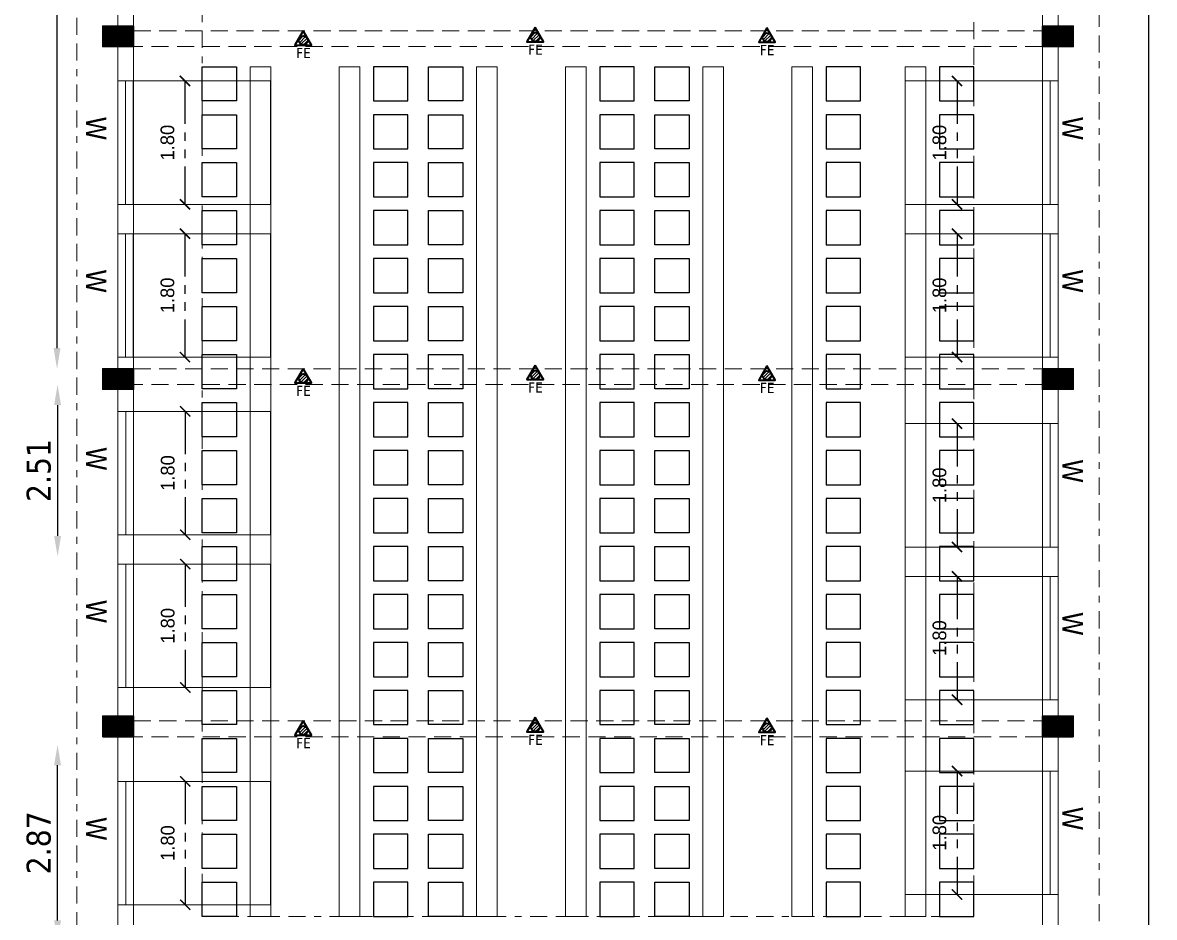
# Model space of a CAD drawing. Header units: metres. Extents: x -44 to 239, y -4 to 219.
# Drawn here: x 101.22 to 117.73, y 26.14 to 39.19 of the extents above; entities that cross this region are included whole.
import ezdxf

# ---------------------------------------------------------------- set-up
doc = ezdxf.new("R2010")
doc.units = ezdxf.units.M
doc.header["$MEASUREMENT"] = 0
for name, pattern in [('001- GROUND FLOOR PLAN$0$HIDDEN', [0.375, 0.25, -0.125]), ('BORDER2', [0.875, 0.25, -0.125, 0.25, -0.125, 0, -0.125]), ('HIDDEN2', [4.7625, 3.175, -1.5875]), ('PHANTOM2', [1.25, 0.625, -0.125, 0.125, -0.125, 0.125, -0.125])]:
    doc.linetypes.add(name, pattern=pattern)
for name, color, linetype in [('0 @ 1', 7, 'Continuous'), ('BLK_2_FLR_1_BLT_UP_AREA', 8, 'Continuous'), ('BLK_2_FLR_1_CARPET_AREA', 8, 'Continuous')]:
    doc.layers.add(name, color=color, linetype=linetype)
for name, color, linetype, lineweight in [('A-Column RCC', 6, 'Continuous', 30), ('A-Hatch Concrete-TC', 253, 'Continuous', 0), ('BLK_2_FLR_1_KITCHEN_DINING_ROOM', 6, 'Continuous', 0), ('BLK_2_FLR_1_ROOM_1', 2, 'Continuous', 0), ('BLK_2_FLR_1_ROOM_1_LIGHT_VENTILATION_1', 232, 'Continuous', 0), ('FLOOR01', 7, 'Continuous', 30)]:
    doc.layers.add(name, color=color, linetype=linetype, lineweight=lineweight)
doc.styles.add('CODE', font='tahoma.ttf')
doc.styles.add('USA TEXT', font='GOTHIC.TTF')
doc.dimstyles.new('1-100-ED', dxfattribs={"dimtxt": 0.2, "dimasz": 0.15, "dimexe": 0.18, "dimexo": 0.0625, "dimgap": 0.15, "dimtad": 1, "dimzin": 0, "dimdsep": 46, "dimtxsty": 'USA TEXT', "dimblk": 'ARCHTICK', "dimcen": 0.1, "dimse1": 1, "dimse2": 1, "dimclrd": 256, "dimclrt": 256, "dimadec": 0, "dimazin": 0, "dimtfac": 1, "dimtofl": 0, "dimtmove": 0, "dimatfit": 3, "dimldrblk": 'ARCHTICK', "dimfxl": 0, "dimtolj": 1, "dimtzin": 0, "dimarcsym": 0})
doc.dimstyles.new('OUTER', dxfattribs={"dimscale": 0, "dimtxt": 0.35, "dimasz": 0.3, "dimexe": 0.18, "dimexo": 0.0625, "dimgap": 0.09, "dimtad": 1, "dimzin": 0, "dimdsep": 46, "dimtxsty": 'CODE', "dimcen": 0.09, "dimse1": 1, "dimse2": 1, "dimclrd": 256, "dimclrt": 1, "dimadec": 0, "dimazin": 0, "dimtfac": 1, "dimtofl": 0, "dimtmove": 2, "dimatfit": 3, "dimfxl": 0, "dimtolj": 1, "dimtzin": 0, "dimarcsym": 0})
pattern_1 = [(45, (34.02535, 22.84898), (-0.022097087, 0.022097087), [])]
pattern_2 = [(45, (37.406464, 22.843393), (-0.022097087, 0.022097087), [])]
pattern_3 = [(45, (30.64006, 22.8004), (-0.022097087, 0.022097087), [])]
pattern_4 = [(45, (34.02535, 17.91898), (-0.022097087, 0.022097087), [])]
pattern_5 = [(45, (37.406464, 17.913393), (-0.022097087, 0.022097087), [])]
pattern_6 = [(45, (30.64006, 17.8704), (-0.022097087, 0.022097087), [])]
pattern_7 = [(45, (34.02535, 12.77898), (-0.022097087, 0.022097087), [])]
pattern_8 = [(45, (37.406464, 12.773393), (-0.022097087, 0.022097087), [])]
pattern_9 = [(45, (30.64006, 12.7304), (-0.022097087, 0.022097087), [])]

# ---------------------------------------------------------------- blocks, each defined once
blk = doc.blocks.new('cq')
at = {"layer": 'A-Hatch Concrete-TC'}
h = blk.add_hatch(dxfattribs=at)
h.set_pattern_fill('ANSI31', scale=0.01, angle=90)
h.set_pattern_definition([(135, (0, 0), (-0.00088388347648, -0.00088388347648), [])])
h.paths.add_polyline_path([(8280.033, -864.633), (8280.033, -864.333), (8279.583, -864.333), (8279.583, -864.633)])
at = {"layer": 'A-Column RCC', "color": 7}
blk.add_lwpolyline([(8280.033, -864.633), (8280.033, -864.333), (8279.583, -864.333), (8279.583, -864.633)], close=True, dxfattribs=at)
blk = doc.blocks.new('*D1045')
at = {"lineweight": -2, "ltscale": 2}
blk.add_line((117.645, 69.481), (117.645, 19.264), dxfattribs=at)
at = {"ltscale": 2}
for points in [[(117.562, 69.481), (117.728, 69.481), (117.645, 69.981)], [(117.562, 19.264), (117.728, 19.264), (117.645, 18.764)]]:
    blk.add_solid(points, dxfattribs=at)
at = {"layer": 'Defpoints', "color": 0, "ltscale": 2}
for p in [(110.929, 69.981), (110.338, 18.764), (117.645, 18.764)]:
    blk.add_point(p, dxfattribs=at)
at = {"color": 1, "lineweight": 20, "ltscale": 2, "insert": (117.295, 44.373), "char_height": 0.5, "attachment_point": 5, "rotation": 90, "style": 'CODE'}
blk.add_mtext('\\A1;51.22', dxfattribs=at)
blk = doc.blocks.new('*D1048')
at = {"lineweight": -2}
blk.add_line((101.725, 26.094), (101.725, 28.359), dxfattribs=at)
for points in [[(101.675, 28.359), (101.775, 28.359), (101.725, 28.659)], [(101.675, 26.094), (101.775, 26.094), (101.725, 25.794)]]:
    blk.add_solid(points)
at = {"layer": 'Defpoints', "color": 0}
for p in [(101.725, 28.659), (102.835, 28.659), (102.835, 25.794)]:
    blk.add_point(p, dxfattribs=at)
at = {"color": 1, "lineweight": 20, "insert": (101.452, 27.227), "char_height": 0.35, "attachment_point": 5, "rotation": 90, "style": 'CODE'}
blk.add_mtext('\\A1;2.87', dxfattribs=at)
blk = doc.blocks.new('*D1049')
at = {"lineweight": -2}
blk.add_line((101.725, 33.614), (101.725, 31.705), dxfattribs=at)
for points in [[(101.675, 33.614), (101.775, 33.614), (101.725, 33.914)], [(101.675, 31.705), (101.775, 31.705), (101.725, 31.405)]]:
    blk.add_solid(points)
at = {"layer": 'Defpoints', "color": 0}
for p in [(102.835, 33.914), (101.725, 31.405), (102.835, 31.405)]:
    blk.add_point(p, dxfattribs=at)
at = {"color": 1, "lineweight": 20, "insert": (101.452, 32.659), "char_height": 0.35, "attachment_point": 5, "rotation": 90, "style": 'CODE'}
blk.add_mtext('\\A1;2.51', dxfattribs=at)
blk = doc.blocks.new('*D1052')
at = {"lineweight": -2}
blk.add_line((101.717, 34.444), (101.717, 64.991), dxfattribs=at)
for points in [[(101.667, 64.991), (101.767, 64.991), (101.717, 65.291)], [(101.667, 34.444), (101.767, 34.444), (101.717, 34.144)]]:
    blk.add_solid(points)
at = {"layer": 'Defpoints', "color": 0}
for p in [(101.717, 65.291), (102.827, 65.291), (102.835, 34.144)]:
    blk.add_point(p, dxfattribs=at)
at = {"color": 1, "lineweight": 20, "insert": (101.445, 49.718), "char_height": 0.35, "attachment_point": 5, "rotation": 90, "style": 'CODE'}
blk.add_mtext('\\A1;31.15', dxfattribs=at)
blk = doc.blocks.new('*U376')
at = {"color": 1}
blk.add_lwpolyline([(-0.25, -0.25), (0.25, -0.25), (0.25, 0.25), (-0.25, 0.25)], close=True, dxfattribs=at)
blk = doc.blocks.new('*U377')
at = {"color": 0, "linetype": 'ByBlock', "lineweight": -2}
for p in [(0, 11.9), (0, 11.2), (0, 10.5), (0, 9.8), (0, 9.1), (0, 8.4), (0, 7.7), (0, 7), (0, 6.3), (0, 5.6), (0, 4.9), (0, 4.2), (0, 3.5), (0, 2.8), (0, 2.1), (0, 1.4), (0, 0.7), (0, 0)]:
    blk.add_blockref('*U376', p, dxfattribs=at)
blk = doc.blocks.new('*U371')
at = {"color": 1}
blk.add_lwpolyline([(-0.25, -0.25), (0.25, -0.25), (0.25, 0.25), (-0.25, 0.25)], close=True, dxfattribs=at)
blk = doc.blocks.new('*U375')
at = {"color": 0, "linetype": 'ByBlock', "lineweight": -2}
for p in [(0, 11.9), (0, 11.2), (0, 10.5), (0, 9.8), (0, 9.1), (0, 8.4), (0, 7.7), (0, 7), (0, 6.3), (0, 5.6), (0, 4.9), (0, 4.2), (0, 3.5), (0, 2.8), (0, 2.1), (0, 1.4), (0, 0.7), (0, 0)]:
    blk.add_blockref('*U371', p, dxfattribs=at)
blk = doc.blocks.new('*U347')
at = {"color": 1}
blk.add_lwpolyline([(-0.25, -0.25), (0.25, -0.25), (0.25, 0.25), (-0.25, 0.25)], close=True, dxfattribs=at)
blk = doc.blocks.new('*U374')
at = {"color": 0, "linetype": 'ByBlock', "lineweight": -2}
for p in [(0, 11.9), (0, 11.2), (0, 10.5), (0, 9.8), (0, 9.1), (0, 8.4), (0, 7.7), (0, 7), (0, 6.3), (0, 5.6), (0, 4.9), (0, 4.2), (0, 3.5), (0, 2.8), (0, 2.1), (0, 1.4), (0, 0.7), (0, 0)]:
    blk.add_blockref('*U347', p, dxfattribs=at)
blk = doc.blocks.new('*U372')
at = {"color": 1}
blk.add_lwpolyline([(-0.25, -0.25), (0.25, -0.25), (0.25, 0.25), (-0.25, 0.25)], close=True, dxfattribs=at)
blk = doc.blocks.new('*U373')
at = {"color": 0, "linetype": 'ByBlock', "lineweight": -2}
for p in [(0, 11.9), (0, 11.2), (0, 10.5), (0, 9.8), (0, 9.1), (0, 8.4), (0, 7.7), (0, 7), (0, 6.3), (0, 5.6), (0, 4.9), (0, 4.2), (0, 3.5), (0, 2.8), (0, 2.1), (0, 1.4), (0, 0.7), (0, 0)]:
    blk.add_blockref('*U372', p, dxfattribs=at)
blk = doc.blocks.new('*U367')
at = {"color": 1}
blk.add_lwpolyline([(-0.25, -0.25), (0.25, -0.25), (0.25, 0.25), (-0.25, 0.25)], close=True, dxfattribs=at)
blk = doc.blocks.new('*U368')
at = {"color": 0, "linetype": 'ByBlock', "lineweight": -2}
for p in [(0, 11.9), (0, 11.2), (0, 10.5), (0, 9.8), (0, 9.1), (0, 8.4), (0, 7.7), (0, 7), (0, 6.3), (0, 5.6), (0, 4.9), (0, 4.2), (0, 3.5), (0, 2.8), (0, 2.1), (0, 1.4), (0, 0.7), (0, 0)]:
    blk.add_blockref('*U367', p, dxfattribs=at)
blk = doc.blocks.new('*U365')
at = {"color": 1}
blk.add_lwpolyline([(-0.25, -0.25), (0.25, -0.25), (0.25, 0.25), (-0.25, 0.25)], close=True, dxfattribs=at)
blk = doc.blocks.new('*U366')
at = {"color": 0, "linetype": 'ByBlock', "lineweight": -2}
for p in [(0, 11.9), (0, 11.2), (0, 10.5), (0, 9.8), (0, 9.1), (0, 8.4), (0, 7.7), (0, 7), (0, 6.3), (0, 5.6), (0, 4.9), (0, 4.2), (0, 3.5), (0, 2.8), (0, 2.1), (0, 1.4), (0, 0.7), (0, 0)]:
    blk.add_blockref('*U365', p, dxfattribs=at)
blk = doc.blocks.new('*U369')
at = {"color": 1}
blk.add_lwpolyline([(-0.25, -0.25), (0.25, -0.25), (0.25, 0.25), (-0.25, 0.25)], close=True, dxfattribs=at)
blk = doc.blocks.new('*U370')
at = {"color": 0, "linetype": 'ByBlock', "lineweight": -2}
for p in [(0, 11.9), (0, 11.2), (0, 10.5), (0, 9.8), (0, 9.1), (0, 8.4), (0, 7.7), (0, 7), (0, 6.3), (0, 5.6), (0, 4.9), (0, 4.2), (0, 3.5), (0, 2.8), (0, 2.1), (0, 1.4), (0, 0.7), (0, 0)]:
    blk.add_blockref('*U369', p, dxfattribs=at)
blk = doc.blocks.new('_ArchTick')
at = {"color": 0, "linetype": 'ByBlock', "const_width": 0.15}
blk.add_lwpolyline([(-0.5, -0.5), (0.5, 0.5)], dxfattribs=at)
blk = doc.blocks.new('*D669')
at = {"layer": 'BLK_2_FLR_1_ROOM_1_LIGHT_VENTILATION_1', "linetype": 'PHANTOM2', "lineweight": -2}
blk.add_line((114.849, 28.273), (114.849, 26.473), dxfattribs=at)
at = {"layer": 'Defpoints', "color": 0}
for p in [(114.096, 28.273), (114.096, 26.473), (114.849, 26.473)]:
    blk.add_point(p, dxfattribs=at)
at = {"layer": 'BLK_2_FLR_1_ROOM_1_LIGHT_VENTILATION_1', "lineweight": -2, "xscale": 0.15, "yscale": 0.15, "zscale": 0.15}
for p, rotation in [((114.849, 28.273), 90), ((114.849, 26.473), 270)]:
    blk.add_blockref('_ArchTick', p, dxfattribs=dict(at, rotation=rotation))
at = {"layer": 'BLK_2_FLR_1_ROOM_1_LIGHT_VENTILATION_1', "insert": (114.594, 27.373), "char_height": 0.2, "attachment_point": 5, "rotation": 90, "style": 'USA TEXT'}
blk.add_mtext('\\A1;1.80', dxfattribs=at)
blk = doc.blocks.new('*D670')
at = {"layer": 'BLK_2_FLR_1_ROOM_1_LIGHT_VENTILATION_1', "linetype": 'PHANTOM2', "lineweight": -2}
blk.add_line((114.849, 31.114), (114.849, 29.314), dxfattribs=at)
at = {"layer": 'Defpoints', "color": 0}
for p in [(114.096, 31.114), (114.096, 29.314), (114.849, 29.314)]:
    blk.add_point(p, dxfattribs=at)
at = {"layer": 'BLK_2_FLR_1_ROOM_1_LIGHT_VENTILATION_1', "lineweight": -2, "xscale": 0.15, "yscale": 0.15, "zscale": 0.15}
for p, rotation in [((114.849, 31.114), 90), ((114.849, 29.314), 270)]:
    blk.add_blockref('_ArchTick', p, dxfattribs=dict(at, rotation=rotation))
at = {"layer": 'BLK_2_FLR_1_ROOM_1_LIGHT_VENTILATION_1', "insert": (114.594, 30.214), "char_height": 0.2, "attachment_point": 5, "rotation": 90, "style": 'USA TEXT'}
blk.add_mtext('\\A1;1.80', dxfattribs=at)
blk = doc.blocks.new('*D671')
at = {"layer": 'BLK_2_FLR_1_ROOM_1_LIGHT_VENTILATION_1', "linetype": 'PHANTOM2', "lineweight": -2}
blk.add_line((114.849, 33.343), (114.849, 31.543), dxfattribs=at)
at = {"layer": 'Defpoints', "color": 0}
for p in [(114.096, 33.343), (114.096, 31.543), (114.849, 31.543)]:
    blk.add_point(p, dxfattribs=at)
at = {"layer": 'BLK_2_FLR_1_ROOM_1_LIGHT_VENTILATION_1', "lineweight": -2, "xscale": 0.15, "yscale": 0.15, "zscale": 0.15}
for p, rotation in [((114.849, 33.343), 90), ((114.849, 31.543), 270)]:
    blk.add_blockref('_ArchTick', p, dxfattribs=dict(at, rotation=rotation))
at = {"layer": 'BLK_2_FLR_1_ROOM_1_LIGHT_VENTILATION_1', "insert": (114.594, 32.443), "char_height": 0.2, "attachment_point": 5, "rotation": 90, "style": 'USA TEXT'}
blk.add_mtext('\\A1;1.80', dxfattribs=at)
blk = doc.blocks.new('*D672')
at = {"layer": 'BLK_2_FLR_1_ROOM_1_LIGHT_VENTILATION_1', "linetype": 'PHANTOM2', "lineweight": -2}
blk.add_line((114.849, 36.114), (114.849, 34.314), dxfattribs=at)
at = {"layer": 'Defpoints', "color": 0}
for p in [(114.096, 36.114), (114.096, 34.314), (114.849, 34.314)]:
    blk.add_point(p, dxfattribs=at)
at = {"layer": 'BLK_2_FLR_1_ROOM_1_LIGHT_VENTILATION_1', "lineweight": -2, "xscale": 0.15, "yscale": 0.15, "zscale": 0.15}
for p, rotation in [((114.849, 36.114), 90), ((114.849, 34.314), 270)]:
    blk.add_blockref('_ArchTick', p, dxfattribs=dict(at, rotation=rotation))
at = {"layer": 'BLK_2_FLR_1_ROOM_1_LIGHT_VENTILATION_1', "insert": (114.594, 35.214), "char_height": 0.2, "attachment_point": 5, "rotation": 90, "style": 'USA TEXT'}
blk.add_mtext('\\A1;1.80', dxfattribs=at)
blk = doc.blocks.new('*D673')
at = {"layer": 'BLK_2_FLR_1_ROOM_1_LIGHT_VENTILATION_1', "linetype": 'PHANTOM2', "lineweight": -2}
blk.add_line((114.849, 38.343), (114.849, 36.543), dxfattribs=at)
at = {"layer": 'Defpoints', "color": 0}
for p in [(114.096, 38.343), (114.096, 36.543), (114.849, 36.543)]:
    blk.add_point(p, dxfattribs=at)
at = {"layer": 'BLK_2_FLR_1_ROOM_1_LIGHT_VENTILATION_1', "lineweight": -2, "xscale": 0.15, "yscale": 0.15, "zscale": 0.15}
for p, rotation in [((114.849, 38.343), 90), ((114.849, 36.543), 270)]:
    blk.add_blockref('_ArchTick', p, dxfattribs=dict(at, rotation=rotation))
at = {"layer": 'BLK_2_FLR_1_ROOM_1_LIGHT_VENTILATION_1', "insert": (114.594, 37.443), "char_height": 0.2, "attachment_point": 5, "rotation": 90, "style": 'USA TEXT'}
blk.add_mtext('\\A1;1.80', dxfattribs=at)
blk = doc.blocks.new('*D691')
at = {"layer": 'BLK_2_FLR_1_ROOM_1_LIGHT_VENTILATION_1', "linetype": 'PHANTOM2', "lineweight": -2}
blk.add_line((103.584, 38.343), (103.584, 36.543), dxfattribs=at)
at = {"layer": 'Defpoints', "color": 0}
for p in [(102.831, 38.343), (102.831, 36.543), (103.584, 36.543)]:
    blk.add_point(p, dxfattribs=at)
at = {"layer": 'BLK_2_FLR_1_ROOM_1_LIGHT_VENTILATION_1', "lineweight": -2, "xscale": 0.15, "yscale": 0.15, "zscale": 0.15}
for p, rotation in [((103.584, 38.343), 90), ((103.584, 36.543), 270)]:
    blk.add_blockref('_ArchTick', p, dxfattribs=dict(at, rotation=rotation))
at = {"layer": 'BLK_2_FLR_1_ROOM_1_LIGHT_VENTILATION_1', "insert": (103.329, 37.443), "char_height": 0.2, "attachment_point": 5, "rotation": 90, "style": 'USA TEXT'}
blk.add_mtext('\\A1;1.80', dxfattribs=at)
blk = doc.blocks.new('*D692')
at = {"layer": 'BLK_2_FLR_1_ROOM_1_LIGHT_VENTILATION_1', "linetype": 'PHANTOM2', "lineweight": -2}
blk.add_line((103.584, 36.114), (103.584, 34.314), dxfattribs=at)
at = {"layer": 'Defpoints', "color": 0}
for p in [(102.831, 36.114), (102.831, 34.314), (103.584, 34.314)]:
    blk.add_point(p, dxfattribs=at)
at = {"layer": 'BLK_2_FLR_1_ROOM_1_LIGHT_VENTILATION_1', "lineweight": -2, "xscale": 0.15, "yscale": 0.15, "zscale": 0.15}
for p, rotation in [((103.584, 36.114), 90), ((103.584, 34.314), 270)]:
    blk.add_blockref('_ArchTick', p, dxfattribs=dict(at, rotation=rotation))
at = {"layer": 'BLK_2_FLR_1_ROOM_1_LIGHT_VENTILATION_1', "insert": (103.329, 35.214), "char_height": 0.2, "attachment_point": 5, "rotation": 90, "style": 'USA TEXT'}
blk.add_mtext('\\A1;1.80', dxfattribs=at)
blk = doc.blocks.new('*D693')
at = {"layer": 'BLK_2_FLR_1_ROOM_1_LIGHT_VENTILATION_1', "linetype": 'PHANTOM2', "lineweight": -2}
blk.add_line((103.588, 33.522), (103.588, 31.722), dxfattribs=at)
at = {"layer": 'Defpoints', "color": 0}
for p in [(102.835, 33.522), (102.835, 31.722), (103.588, 31.722)]:
    blk.add_point(p, dxfattribs=at)
at = {"layer": 'BLK_2_FLR_1_ROOM_1_LIGHT_VENTILATION_1', "lineweight": -2, "xscale": 0.15, "yscale": 0.15, "zscale": 0.15}
for p, rotation in [((103.588, 33.522), 90), ((103.588, 31.722), 270)]:
    blk.add_blockref('_ArchTick', p, dxfattribs=dict(at, rotation=rotation))
at = {"layer": 'BLK_2_FLR_1_ROOM_1_LIGHT_VENTILATION_1', "insert": (103.333, 32.622), "char_height": 0.2, "attachment_point": 5, "rotation": 90, "style": 'USA TEXT'}
blk.add_mtext('\\A1;1.80', dxfattribs=at)
blk = doc.blocks.new('*D694')
at = {"layer": 'BLK_2_FLR_1_ROOM_1_LIGHT_VENTILATION_1', "linetype": 'PHANTOM2', "lineweight": -2}
blk.add_line((103.588, 31.293), (103.588, 29.493), dxfattribs=at)
at = {"layer": 'Defpoints', "color": 0}
for p in [(102.835, 31.293), (102.835, 29.493), (103.588, 29.493)]:
    blk.add_point(p, dxfattribs=at)
at = {"layer": 'BLK_2_FLR_1_ROOM_1_LIGHT_VENTILATION_1', "lineweight": -2, "xscale": 0.15, "yscale": 0.15, "zscale": 0.15}
for p, rotation in [((103.588, 31.293), 90), ((103.588, 29.493), 270)]:
    blk.add_blockref('_ArchTick', p, dxfattribs=dict(at, rotation=rotation))
at = {"layer": 'BLK_2_FLR_1_ROOM_1_LIGHT_VENTILATION_1', "insert": (103.333, 30.393), "char_height": 0.2, "attachment_point": 5, "rotation": 90, "style": 'USA TEXT'}
blk.add_mtext('\\A1;1.80', dxfattribs=at)
blk = doc.blocks.new('*D695')
at = {"layer": 'BLK_2_FLR_1_ROOM_1_LIGHT_VENTILATION_1', "linetype": 'PHANTOM2', "lineweight": -2}
blk.add_line((103.588, 28.123), (103.588, 26.323), dxfattribs=at)
at = {"layer": 'Defpoints', "color": 0}
for p in [(102.835, 28.123), (102.835, 26.323), (103.588, 26.323)]:
    blk.add_point(p, dxfattribs=at)
at = {"layer": 'BLK_2_FLR_1_ROOM_1_LIGHT_VENTILATION_1', "lineweight": -2, "xscale": 0.15, "yscale": 0.15, "zscale": 0.15}
for p, rotation in [((103.588, 28.123), 90), ((103.588, 26.323), 270)]:
    blk.add_blockref('_ArchTick', p, dxfattribs=dict(at, rotation=rotation))
at = {"layer": 'BLK_2_FLR_1_ROOM_1_LIGHT_VENTILATION_1', "insert": (103.333, 27.223), "char_height": 0.2, "attachment_point": 5, "rotation": 90, "style": 'USA TEXT'}
blk.add_mtext('\\A1;1.80', dxfattribs=at)

msp = doc.modelspace()

# ---------------------------------------------------------------- hatches: boundary and pattern name
at = {"lineweight": 25}
h = msp.add_hatch(dxfattribs=at)
h.set_pattern_fill('ANSI31', color=256, scale=0.25)
h.set_pattern_definition(pattern_3)
h.paths.add_polyline_path([(105.24338, 38.93566, 1), (105.37452, 38.93566, 1)])
h = msp.add_hatch(dxfattribs=at)
h.set_pattern_fill('ANSI31', color=256, scale=0.25)
h.set_pattern_definition(pattern_3)
h.paths.add_polyline_path([(105.24338, 38.93566, 1), (105.37452, 38.93566, 1)])
h = msp.add_hatch(dxfattribs=at)
h.set_pattern_fill('ANSI31', color=256, scale=0.25)
h.set_pattern_definition(pattern_1)
h.paths.add_polyline_path([(108.62867, 38.98424, 1), (108.75981, 38.98424, 1)])
h = msp.add_hatch(dxfattribs=at)
h.set_pattern_fill('ANSI31', color=256, scale=0.25)
h.set_pattern_definition(pattern_1)
h.paths.add_polyline_path([(108.62867, 38.98424, 1), (108.75981, 38.98424, 1)])
h = msp.add_hatch(dxfattribs=at)
h.set_pattern_fill('ANSI31', color=256, scale=0.25)
h.set_pattern_definition(pattern_2)
h.paths.add_polyline_path([(112.00978, 38.97865, 1), (112.14092, 38.97865, 1)])
h = msp.add_hatch(dxfattribs=at)
h.set_pattern_fill('ANSI31', color=256, scale=0.25)
h.set_pattern_definition(pattern_2)
h.paths.add_polyline_path([(112.00978, 38.97865, 1), (112.14092, 38.97865, 1)])
h = msp.add_hatch(dxfattribs=at)
h.set_pattern_fill('ANSI31', color=256, scale=0.25)
h.set_pattern_definition(pattern_6)
h.paths.add_polyline_path([(105.24338, 34.00566, 1), (105.37452, 34.00566, 1)])
h = msp.add_hatch(dxfattribs=at)
h.set_pattern_fill('ANSI31', color=256, scale=0.25)
h.set_pattern_definition(pattern_6)
h.paths.add_polyline_path([(105.24338, 34.00566, 1), (105.37452, 34.00566, 1)])
h = msp.add_hatch(dxfattribs=at)
h.set_pattern_fill('ANSI31', color=256, scale=0.25)
h.set_pattern_definition(pattern_4)
h.paths.add_polyline_path([(108.62867, 34.05424, 1), (108.75981, 34.05424, 1)])
h = msp.add_hatch(dxfattribs=at)
h.set_pattern_fill('ANSI31', color=256, scale=0.25)
h.set_pattern_definition(pattern_4)
h.paths.add_polyline_path([(108.62867, 34.05424, 1), (108.75981, 34.05424, 1)])
h = msp.add_hatch(dxfattribs=at)
h.set_pattern_fill('ANSI31', color=256, scale=0.25)
h.set_pattern_definition(pattern_5)
h.paths.add_polyline_path([(112.00978, 34.04865, 1), (112.14092, 34.04865, 1)])
h = msp.add_hatch(dxfattribs=at)
h.set_pattern_fill('ANSI31', color=256, scale=0.25)
h.set_pattern_definition(pattern_5)
h.paths.add_polyline_path([(112.00978, 34.04865, 1), (112.14092, 34.04865, 1)])
h = msp.add_hatch(dxfattribs=at)
h.set_pattern_fill('ANSI31', color=256, scale=0.25)
h.set_pattern_definition(pattern_9)
h.paths.add_polyline_path([(105.24338, 28.86566, 1), (105.37452, 28.86566, 1)])
h = msp.add_hatch(dxfattribs=at)
h.set_pattern_fill('ANSI31', color=256, scale=0.25)
h.set_pattern_definition(pattern_9)
h.paths.add_polyline_path([(105.24338, 28.86566, 1), (105.37452, 28.86566, 1)])
h = msp.add_hatch(dxfattribs=at)
h.set_pattern_fill('ANSI31', color=256, scale=0.25)
h.set_pattern_definition(pattern_7)
h.paths.add_polyline_path([(108.62867, 28.91424, 1), (108.75981, 28.91424, 1)])
h = msp.add_hatch(dxfattribs=at)
h.set_pattern_fill('ANSI31', color=256, scale=0.25)
h.set_pattern_definition(pattern_7)
h.paths.add_polyline_path([(108.62867, 28.91424, 1), (108.75981, 28.91424, 1)])
h = msp.add_hatch(dxfattribs=at)
h.set_pattern_fill('ANSI31', color=256, scale=0.25)
h.set_pattern_definition(pattern_8)
h.paths.add_polyline_path([(112.00978, 28.90865, 1), (112.14092, 28.90865, 1)])
h = msp.add_hatch(dxfattribs=at)
h.set_pattern_fill('ANSI31', color=256, scale=0.25)
h.set_pattern_definition(pattern_8)
h.paths.add_polyline_path([(112.00978, 28.90865, 1), (112.14092, 28.90865, 1)])

# ---------------------------------------------------------------- linework, layer by layer
at = {"color": 7, "linetype": '001- GROUND FLOOR PLAN$0$HIDDEN', "lineweight": 20}
for p, q in [((102.83482, 39.07407), (116.09482, 39.07407)), ((116.09482, 38.84407), (102.83482, 38.84407)), ((102.83482, 34.14407), (116.09482, 34.14407)), ((116.09482, 33.91407), (102.83482, 33.91407)), ((102.83482, 29.00407), (116.09482, 29.00407)), ((116.09482, 28.77407), (102.83482, 28.77407))]:
    msp.add_line(p, q, dxfattribs=at)
at = {"color": 7, "lineweight": 20}
for p, q in [((104.53482, 38.55062), (104.83599, 38.55062)), ((105.83599, 38.55062), (106.13716, 38.55062)), ((107.83716, 38.55062), (108.13833, 38.55062)), ((109.13833, 38.55062), (109.4395, 38.55062)), ((111.1395, 38.55062), (111.44067, 38.55062)), ((112.44067, 38.55062), (112.74184, 38.55062)), ((114.39482, 38.55062), (114.09365, 38.55062)), ((102.83079, 38.34252), (102.60079, 38.34252)), ((116.09482, 38.34252), (116.32482, 38.34252)), ((102.83079, 36.54252), (102.60079, 36.54252)), ((116.09482, 36.54252), (116.32482, 36.54252)), ((102.83079, 36.11417), (102.60079, 36.11417)), ((116.09482, 36.11417), (116.32482, 36.11417)), ((102.83079, 34.31417), (102.60079, 34.31417)), ((116.09482, 34.31417), (116.32482, 34.31417)), ((102.83482, 33.52178), (102.60482, 33.52178)), ((116.09482, 33.34252), (116.32482, 33.34252)), ((102.83482, 31.72178), (102.60482, 31.72178)), ((116.09482, 31.54252), (116.32482, 31.54252)), ((102.83482, 31.29343), (102.60482, 31.29343)), ((116.09482, 31.11417), (116.32482, 31.11417)), ((102.83482, 29.49343), (102.60482, 29.49343)), ((116.09482, 29.31417), (116.32482, 29.31417)), ((116.09482, 28.27252), (116.32482, 28.27252)), ((102.83482, 28.1232), (102.60482, 28.1232)), ((116.09482, 26.47252), (116.32482, 26.47252)), ((102.83482, 26.3232), (102.60482, 26.3232))]:
    msp.add_line(p, q, dxfattribs=at)
at = {"color": 7, "linetype": 'HIDDEN2', "lineweight": 20}
for p, q in [((102.71579, 36.54252), (102.71579, 38.34252)), ((116.20982, 36.54252), (116.20982, 38.34252)), ((102.71579, 34.31417), (102.71579, 36.11417)), ((116.20982, 34.31417), (116.20982, 36.11417)), ((102.71982, 31.72178), (102.71982, 33.52178)), ((116.20982, 31.54252), (116.20982, 33.34252)), ((102.71982, 29.49343), (102.71982, 31.29343)), ((116.20982, 29.31417), (116.20982, 31.11417)), ((116.20982, 26.47252), (116.20982, 28.27252)), ((102.71982, 26.3232), (102.71982, 28.1232))]:
    msp.add_line(p, q, dxfattribs=at)
at = {"linetype": 'BORDER2', "lineweight": 20}
msp.add_lwpolyline([(102.00482, 18.16407), (102.00482, 70.58107), (116.92482, 70.58107), (116.92482, 18.16407)], close=True, dxfattribs=at)
at = {"color": 7, "lineweight": 20}
for points in [[(116.09482, 67.52107), (116.09482, 21.22407)], [(104.53482, 38.55062), (104.53482, 26.15062), (104.83599, 26.15062), (104.83599, 38.55062)], [(106.13716, 38.55062), (106.13716, 26.15062), (105.83599, 26.15062), (105.83599, 38.55062)], [(107.83716, 38.55062), (107.83716, 26.15062), (108.13833, 26.15062), (108.13833, 38.55062)], [(109.4395, 38.55062), (109.4395, 26.15062), (109.13833, 26.15062), (109.13833, 38.55062)], [(111.1395, 38.55062), (111.1395, 26.15062), (111.44067, 26.15062), (111.44067, 38.55062)], [(112.74184, 38.55062), (112.74184, 26.15062), (112.44067, 26.15062), (112.44067, 38.55062)], [(114.39482, 38.55062), (114.39482, 26.15062), (114.09365, 26.15062), (114.09365, 38.55062)]]:
    msp.add_lwpolyline(points, dxfattribs=at)
at = {"lineweight": 35}
for points in [[(105.30895, 39.07407), (105.18908, 38.86645), (105.42882, 38.86645)], [(105.30895, 39.07407), (105.18908, 38.86645), (105.42882, 38.86645)], [(108.69424, 39.12266), (108.57436, 38.91503), (108.81411, 38.91503)], [(108.69424, 39.12266), (108.57436, 38.91503), (108.81411, 38.91503)], [(112.07535, 39.11707), (111.95548, 38.90944), (112.19522, 38.90944)], [(112.07535, 39.11707), (111.95548, 38.90944), (112.19522, 38.90944)], [(108.69424, 34.19266), (108.57436, 33.98503), (108.81411, 33.98503)], [(108.69424, 34.19266), (108.57436, 33.98503), (108.81411, 33.98503)], [(112.07535, 34.18707), (111.95548, 33.97944), (112.19522, 33.97944)], [(112.07535, 34.18707), (111.95548, 33.97944), (112.19522, 33.97944)], [(105.30895, 34.14407), (105.18908, 33.93645), (105.42882, 33.93645)], [(105.30895, 34.14407), (105.18908, 33.93645), (105.42882, 33.93645)], [(105.30895, 29.00407), (105.18908, 28.79645), (105.42882, 28.79645)], [(105.30895, 29.00407), (105.18908, 28.79645), (105.42882, 28.79645)], [(108.69424, 29.05266), (108.57436, 28.84503), (108.81411, 28.84503)], [(108.69424, 29.05266), (108.57436, 28.84503), (108.81411, 28.84503)], [(112.07535, 29.04707), (111.95548, 28.83944), (112.19522, 28.83944)], [(112.07535, 29.04707), (111.95548, 28.83944), (112.19522, 28.83944)]]:
    msp.add_lwpolyline(points, close=True, dxfattribs=at)
for centre in [(105.30895, 38.93566), (105.30895, 38.93566), (108.69424, 38.98424), (108.69424, 38.98424), (112.07535, 38.97865), (112.07535, 38.97865), (105.30895, 34.00566), (105.30895, 34.00566), (108.69424, 34.05424), (108.69424, 34.05424), (112.07535, 34.04865), (112.07535, 34.04865), (105.30895, 28.86566), (105.30895, 28.86566), (108.69424, 28.91424), (108.69424, 28.91424), (112.07535, 28.90865), (112.07535, 28.90865)]:
    msp.add_circle(centre, 0.06557, dxfattribs=at)
at = {"layer": 'BLK_2_FLR_1_BLT_UP_AREA', "color": 8, "lineweight": 20}
msp.add_lwpolyline([(102.60482, 18.76407), (102.60482, 69.98107), (116.32482, 69.98107), (116.32482, 18.76407)], close=True, dxfattribs=at)
at = {"layer": 'BLK_2_FLR_1_CARPET_AREA', "color": 8, "lineweight": 20}
msp.add_lwpolyline([(113.86482, 69.75107), (113.86482, 65.52107), (110.86482, 65.52107), (110.86482, 54.60107), (116.09482, 54.60107), (116.09482, 23.45407), (113.86482, 23.45407), (113.86482, 18.99407), (107.83482, 18.99407), (107.83482, 23.45407), (102.83482, 23.45407), (102.83482, 54.60107), (105.89482, 54.60107), (105.89482, 65.29107), (107.83482, 65.29107), (107.83482, 69.75107), (109.04632, 69.75107)], close=True, dxfattribs=at)
at = {"layer": 'BLK_2_FLR_1_KITCHEN_DINING_ROOM', "color": 6, "linetype": 'BORDER2'}
msp.add_lwpolyline([(103.83482, 52.85062), (115.09482, 52.85062), (115.09482, 26.15062), (103.83482, 26.15062)], close=True, dxfattribs=at)
at = {"layer": 'BLK_2_FLR_1_ROOM_1'}
msp.add_lwpolyline([(113.86482, 69.75107), (113.86482, 65.52107), (110.86482, 65.52107), (110.86482, 54.60107), (116.09482, 54.60107), (116.09482, 23.45407), (113.86482, 23.45407), (113.86482, 18.99407), (107.83482, 18.99407), (107.83482, 23.45407), (102.83482, 23.45407), (102.83482, 54.60107), (105.89482, 54.60107), (105.89482, 65.29107), (107.83482, 65.29107), (107.83482, 69.75107), (109.04632, 69.75107)], close=True, dxfattribs=at)
at = {"layer": 'BLK_2_FLR_1_ROOM_1_LIGHT_VENTILATION_1', "color": 2}
for points in [[(102.8296, 36.54252), (104.8296, 36.54252), (104.8296, 38.34252), (102.8296, 38.34252)], [(114.09482, 36.54252), (116.09482, 36.54252), (116.09482, 38.34252), (114.09482, 38.34252)], [(102.8296, 34.31417), (104.8296, 34.31417), (104.8296, 36.11417), (102.8296, 36.11417)], [(114.09482, 34.31417), (116.09482, 34.31417), (116.09482, 36.11417), (114.09482, 36.11417)], [(102.83363, 31.72178), (104.83363, 31.72178), (104.83363, 33.52178), (102.83363, 33.52178)], [(114.09482, 31.54252), (116.09482, 31.54252), (116.09482, 33.34252), (114.09482, 33.34252)], [(102.83363, 29.49343), (104.83363, 29.49343), (104.83363, 31.29343), (102.83363, 31.29343)], [(114.09482, 29.31417), (116.09482, 29.31417), (116.09482, 31.11417), (114.09482, 31.11417)], [(114.09482, 26.47252), (116.09482, 26.47252), (116.09482, 28.27252), (114.09482, 28.27252)], [(102.83363, 26.3232), (104.83363, 26.3232), (104.83363, 28.1232), (102.83363, 28.1232)]]:
    msp.add_lwpolyline(points, close=True, dxfattribs=at)

# ---------------------------------------------------------------- block references
at = {"color": 7, "lineweight": 20, "xscale": -1, "rotation": 180}
for name, p in [('cq', (-8177.1985, -825.48845)), ('*U377', (104.08482, 38.30062)), ('*U374', (107.38716, 38.30062)), ('*U368', (110.6895, 38.30062)), ('cq', (-8177.1985, -830.48845)), ('cq', (-8177.1985, -835.55845))]:
    msp.add_blockref(name, p, dxfattribs=at)
at = {"color": 7, "lineweight": 20, "rotation": 180}
for name, p in [('cq', (8396.12815, -825.48845)), ('*U375', (106.58716, 38.30062)), ('*U373', (109.8895, 38.30062)), ('*U366', (113.19184, 38.30062)), ('*U370', (114.84482, 38.30062)), ('cq', (8396.12815, -830.48845)), ('cq', (8396.12815, -835.55845))]:
    msp.add_blockref(name, p, dxfattribs=at)

# ---------------------------------------------------------------- texts
at = {"lineweight": 35, "style": 'CODE'}
for p in [(105.2068, 38.67605), (105.2068, 38.67605), (108.59209, 38.72463), (108.59209, 38.72463), (111.9732, 38.71904), (111.9732, 38.71904), (105.2068, 33.74605), (105.2068, 33.74605), (108.59209, 33.79463), (108.59209, 33.79463), (111.9732, 33.78904), (111.9732, 33.78904), (105.2068, 28.60605), (105.2068, 28.60605), (108.59209, 28.65463), (108.59209, 28.65463), (111.9732, 28.64904), (111.9732, 28.64904)]:
    msp.add_text('FE', height=0.15, dxfattribs=at).set_placement(p)
at = {"layer": 'FLOOR01', "color": 7, "lineweight": 20, "style": 'CODE'}
for p in [(102.13808, 37.82514), (116.38754, 37.82514), (102.13808, 35.59679), (116.38754, 35.59679), (102.1421, 33.0044), (116.38754, 32.82514), (102.1421, 30.77605), (116.38754, 30.59679), (116.38754, 27.75514), (102.1421, 27.60582)]:
    msp.add_text('W', height=0.3, rotation=270, dxfattribs=at).set_placement(p)

# ---------------------------------------------------------------- dimensions: what is measured, and where the dimension line sits
at = {"layer": '0 @ 1', "color": 7, "lineweight": 20, "ltscale": 2}
dim = msp.add_linear_dim(base=(117.64516, 18.76407), p1=(110.92859, 69.98107), p2=(110.3378, 18.76407), angle=90, dimstyle='OUTER', override={"dimscale": 1, "dimtxt": 0.5, "dimasz": 0.5, "dimtad": 3, "dimtix": 0, "dimtofl": 0, "dimtmove": 2, "dimatfit": 3}, dxfattribs=at)
dim.commit()
dim.dimension.update_dxf_attribs({"geometry": '*D1045', "text_midpoint": (117.29475, 44.37257)})
at = {"layer": '0 @ 1', "color": 7, "lineweight": 20}
for base, p1, p2, picture, middle in [((101.71724, 65.29107), (102.83482, 34.14407), (102.82748, 65.29107), '*D1052', (101.44496, 49.71757)), ((101.72458, 31.40466), (102.83482, 33.91407), (102.83482, 31.40466), '*D1049', (101.45229, 32.65937)), ((101.7245811732, 28.659073191), (102.8348224098, 25.794073191), (102.8348224098, 28.659073191), '*D1048', (101.4515892323, 27.226573191))]:
    dim = msp.add_linear_dim(base=base, p1=p1, p2=p2, angle=90, dimstyle='OUTER', override={"dimscale": 1, "dimtix": 0, "dimtofl": 0, "dimtmove": 2, "dimatfit": 3}, dxfattribs=at)
    dim.commit()
    dim.dimension.update_dxf_attribs({"geometry": picture, "text_midpoint": middle})
at = {"layer": 'BLK_2_FLR_1_ROOM_1_LIGHT_VENTILATION_1', "color": 232}
for base, p1, p2, picture, middle in [((103.58427, 36.54252), (102.83079, 38.34252), (102.83079, 36.54252), '*D691', (103.32924, 37.44252)), ((114.84949, 36.54252), (114.09602, 38.34252), (114.09602, 36.54252), '*D673', (114.59446, 37.44252)), ((103.58427, 34.31417), (102.83079, 36.11417), (102.83079, 34.31417), '*D692', (103.32924, 35.21417)), ((114.84949, 34.31417), (114.09602, 36.11417), (114.09602, 34.31417), '*D672', (114.59446, 35.21417)), ((103.5883, 31.72178), (102.83482, 33.52178), (102.83482, 31.72178), '*D693', (103.33327, 32.62178)), ((114.84949, 31.54252), (114.09602, 33.34252), (114.09602, 31.54252), '*D671', (114.59446, 32.44252)), ((103.5883, 29.49343), (102.83482, 31.29343), (102.83482, 29.49343), '*D694', (103.33327, 30.39343)), ((114.84949, 29.31417), (114.09602, 31.11417), (114.09602, 29.31417), '*D670', (114.59446, 30.21417)), ((114.84949, 26.47252), (114.09602, 28.27252), (114.09602, 26.47252), '*D669', (114.59446, 27.37252)), ((103.5883, 26.3232), (102.83482, 28.1232), (102.83482, 26.3232), '*D695', (103.33327, 27.2232))]:
    dim = msp.add_linear_dim(base=base, p1=p1, p2=p2, angle=90, dimstyle='1-100-ED', override={"dimfxl": 75, "dimarcsym": 2}, dxfattribs=at)
    dim.commit()
    dim.dimension.update_dxf_attribs({"geometry": picture, "text_midpoint": middle})

doc.saveas('drawing.dxf')
